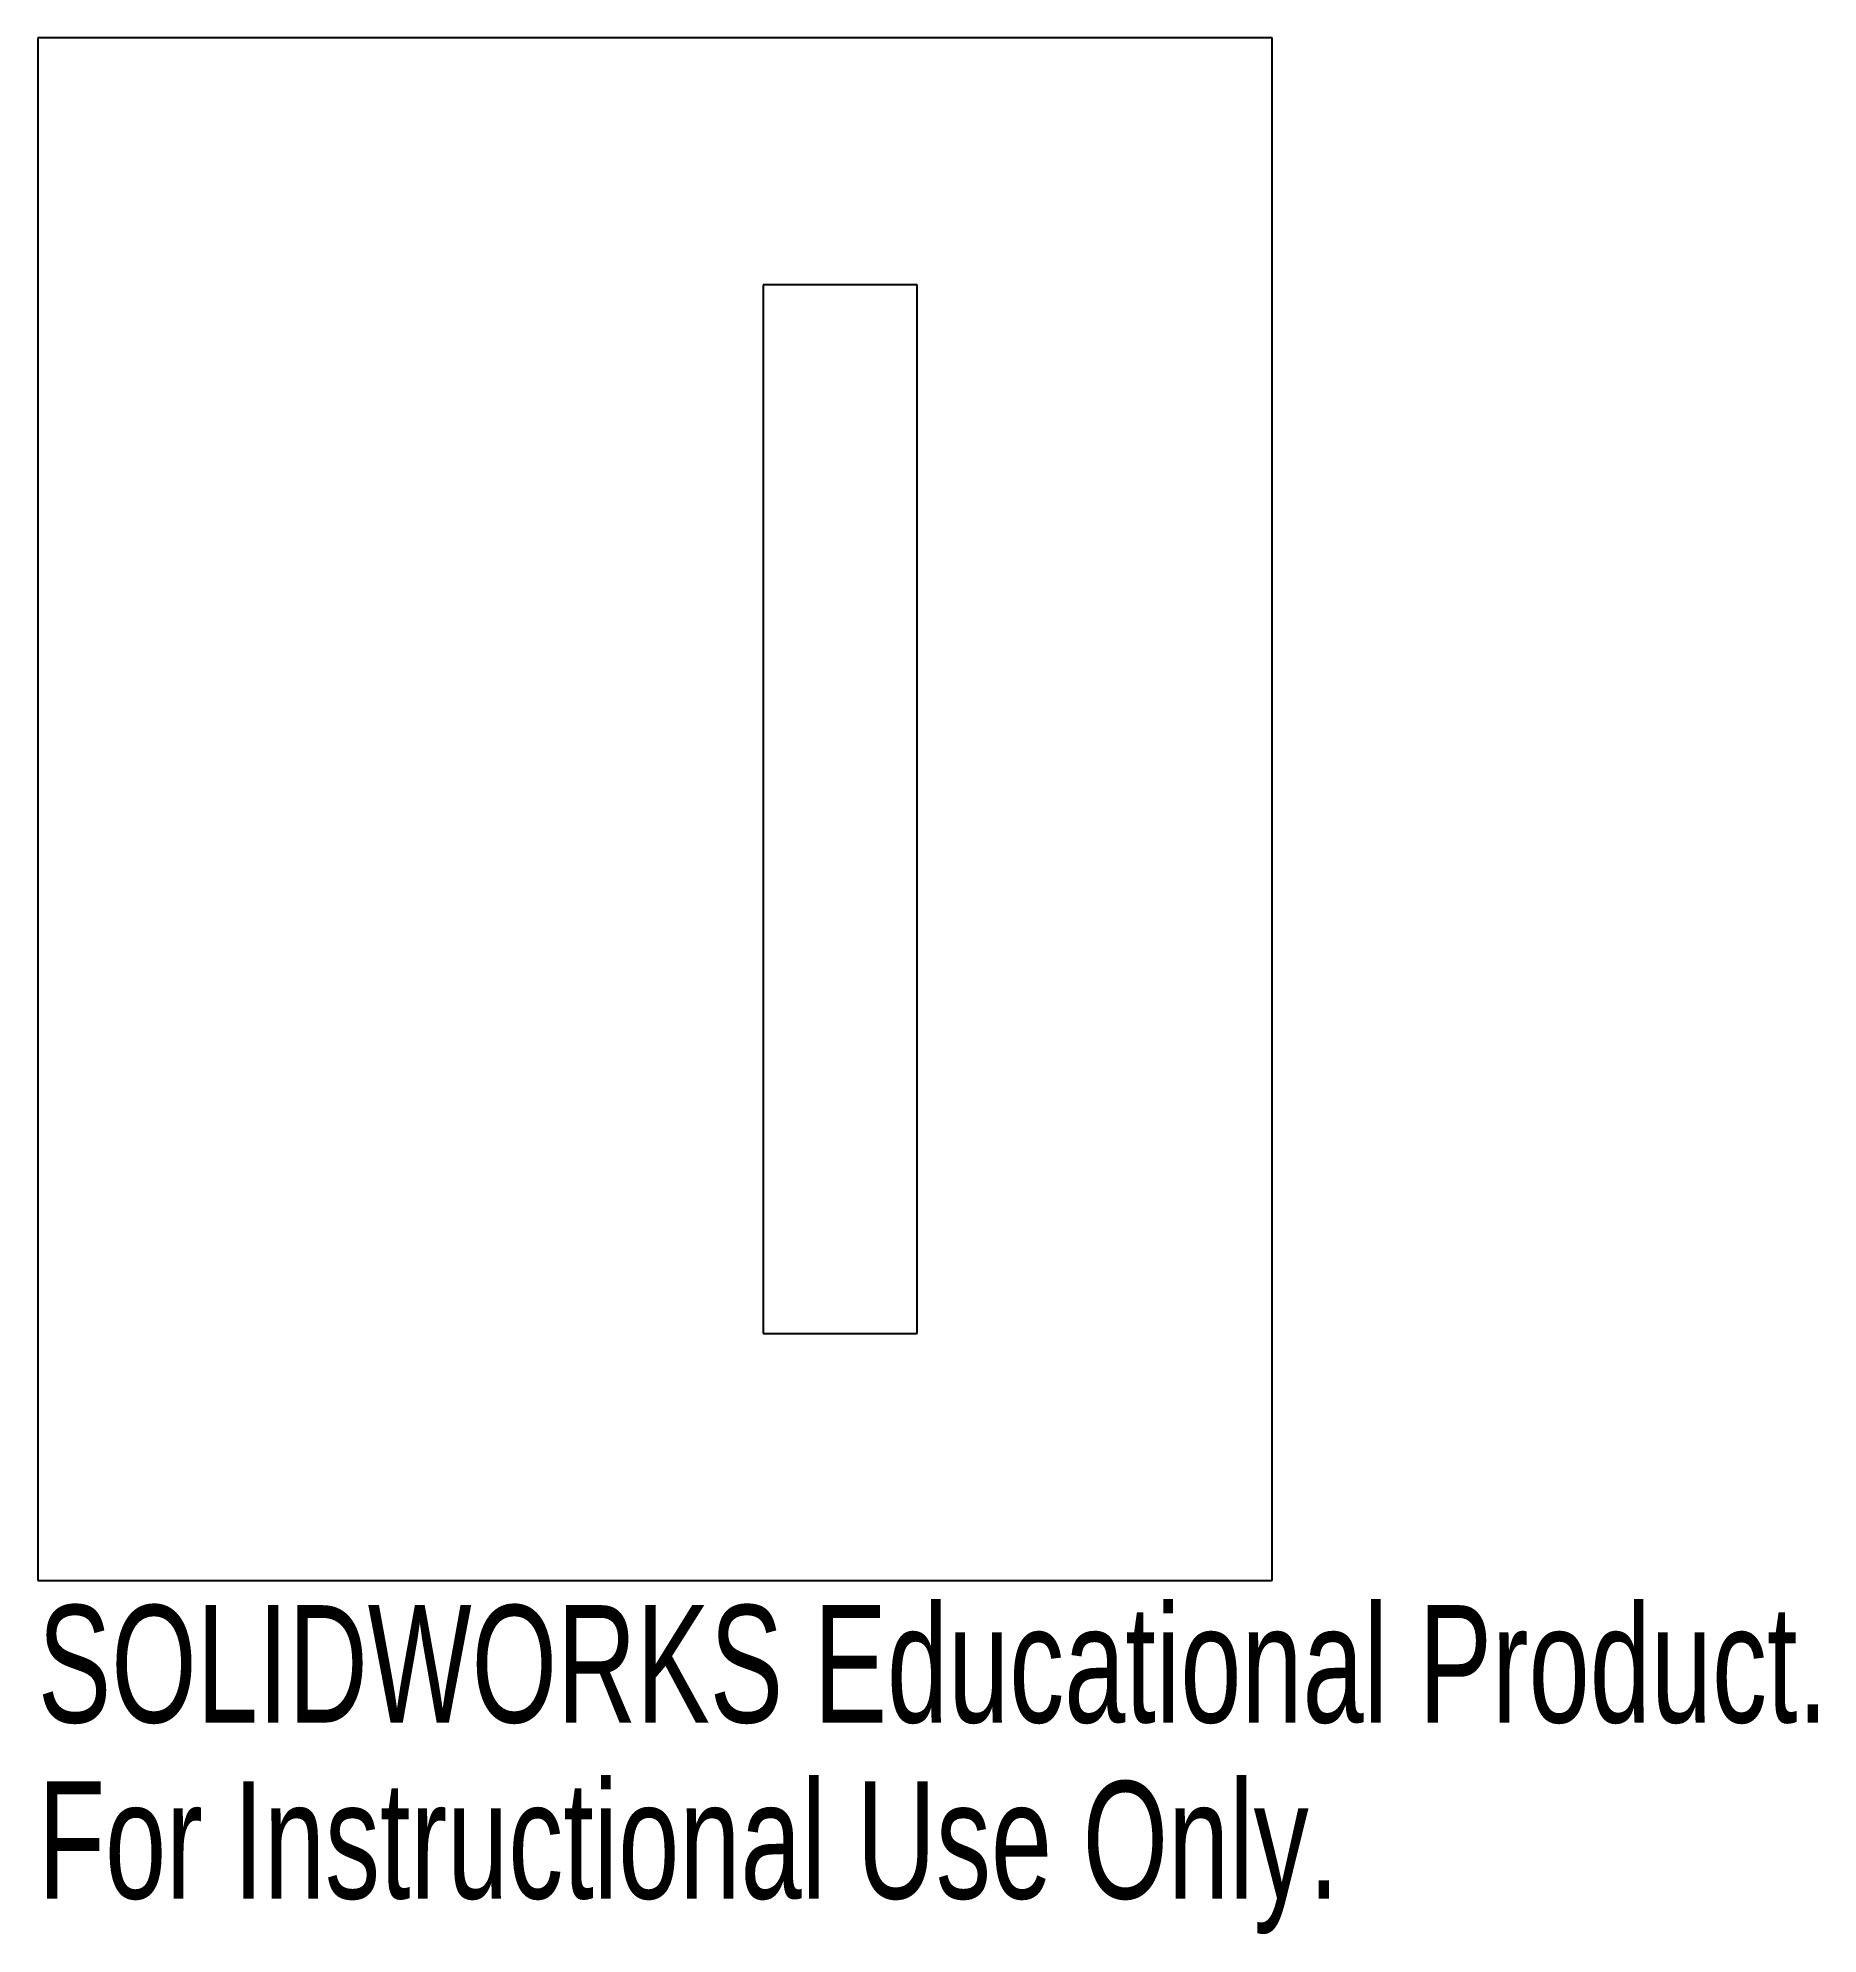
# Model space of a CAD drawing. Header units: inches. Extents: x -2.7 to 0.19, y -2.07 to 1.
import ezdxf

# ---------------------------------------------------------------- set-up
doc = ezdxf.new("R2010")
doc.units = ezdxf.units.IN
doc.header["$MEASUREMENT"] = 0
doc.styles.add('SLDTEXTSTYLE0', font='TXT', dxfattribs={"width": 0.7})

msp = doc.modelspace()

# ---------------------------------------------------------------- linework, layer by layer
at = {"color": 7, "linetype": 'Continuous', "lineweight": 25}
for p, q in [((-0.6969, 1.0018), (-2.6969, 1.0018)), ((-2.6969, 1.0018), (-2.6969, -1.4982)), ((-0.6969, -1.4982), (-0.6969, 1.0018)), ((-1.5219, 0.6018), (-1.5219, -1.0982)), ((-1.2719, 0.6018), (-1.5219, 0.6018)), ((-1.2719, -1.0982), (-1.2719, 0.6018)), ((-1.5219, -1.0982), (-1.2719, -1.0982)), ((-2.6969, -1.4982), (-0.6969, -1.4982))]:
    msp.add_line(p, q, dxfattribs=at)

# ---------------------------------------------------------------- texts
at = {"color": 7, "linetype": 'Continuous', "char_height": 0.1903, "attachment_point": 1, "style": 'SLDTEXTSTYLE0'}
for s, insert in [('SOLIDWORKS Educational Product.', (-2.6969, -1.5383)), ('For Instructional Use Only.', (-2.6969, -1.8237))]:
    msp.add_mtext(s, dxfattribs=dict(at, insert=insert))

doc.saveas('drawing.dxf')
